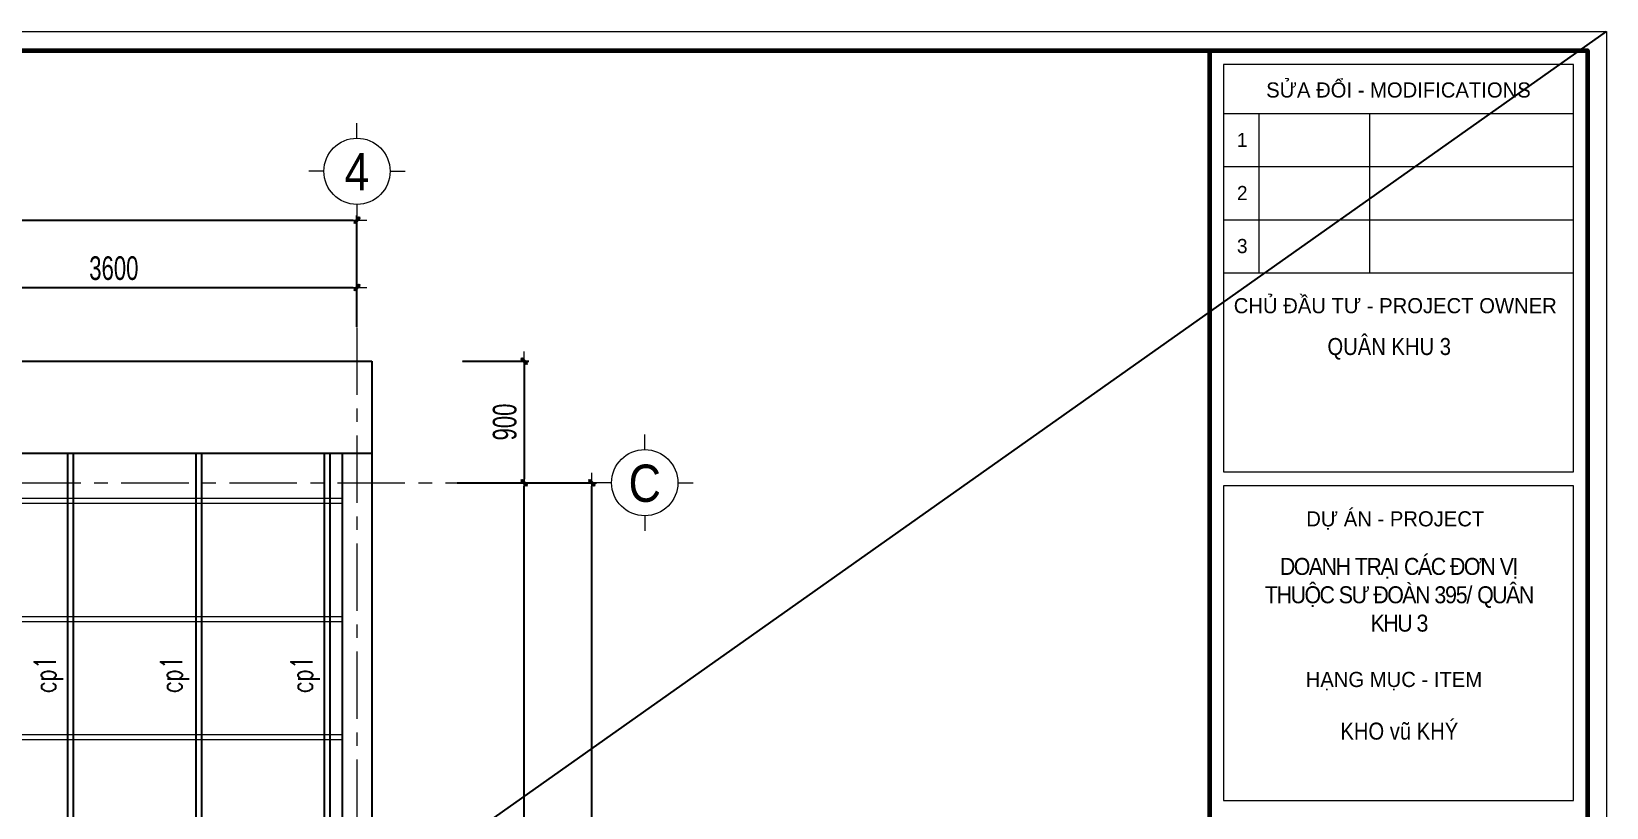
# Model space of a CAD drawing. Header units: millimetres. Extents: x -295047 to 304185, y -728047 to -308748.
# Drawn here: x 57325 to 68985, y -327423 to -321674 of the extents above; entities that cross this region are included whole.
import ezdxf
from ezdxf.enums import TextEntityAlignment as Align

# ---------------------------------------------------------------- set-up
doc = ezdxf.new("R2010")
doc.units = ezdxf.units.MM
doc.header["$MEASUREMENT"] = 0
doc.header["$PDMODE"] = 32
for name, pattern in [('CENTERX2', [4, 2.5, -0.5, 0.5, -0.5]), ('DASHDOT', [1, 0.5, -0.25, 0, -0.25]), ('HIDDEN', [0.375, 0.25, -0.125])]:
    doc.linetypes.add(name, pattern=pattern)
doc.layers.get('Defpoints').update_dxf_attribs({"color": 1})
for name, color, linetype, lineweight in [('08. Net Text', 3, 'Continuous', 13), ('Khungten_LCDI', 7, 'Continuous', 5), ('LC Dim', 8, 'Continuous', 18), ('LC ISO', 153, 'Continuous', 13), ('LC Net manh', 219, 'Continuous', 5), ('LC Net thay', 7, 'Continuous', 25), ('LC Net truc', 79, 'DASHDOT', 13), ('LC Text1', 3, 'Continuous', 20)]:
    doc.layers.add(name, color=color, linetype=linetype, lineweight=lineweight)
doc.layers.add('KCS_Plotter', color=11, linetype='Continuous', plot=False)
doc.styles.add('HOATBIF', font='hoatbif.shx', dxfattribs={"width": 0.7})
doc.styles.add('Khungten', font='VHAVAN.TTF', dxfattribs={"width": 0.9, "height": 5000})
doc.styles.add('LC 1', font='VHAVANB.TTF')
doc.styles.add('LC 3', font='vnsimli.shx', dxfattribs={"width": 0.75})
doc.styles.add('Text Khung Ten', font='VHAVAN.TTF')
doc.styles.add('Title', font='VHBLACK.TTF', dxfattribs={"width": 0.8})
doc.dimstyles.new('1-70', dxfattribs={"dimscale": 70, "dimtxt": 2.5, "dimasz": 0.35, "dimexe": 0.5, "dimexo": 0, "dimgap": 0.8, "dimtad": 1, "dimdec": 0, "dimzin": 0, "dimdsep": 46, "dimtxsty": 'HOATBIF', "dimblk1": 'DOT', "dimblk2": 'DOT', "dimsah": 1, "dimcen": -1, "dimdle": 1, "dimclrd": 256, "dimclre": 256, "dimclrt": 4, "dimadec": 3, "dimazin": 2, "dimtfac": 0.333333, "dimtdec": 0, "dimtix": 1, "dimtmove": 2, "dimatfit": 3, "dimldrblk": 'DOT', "dimfxl": 1, "dimtvp": 0.833333, "dimtolj": 1, "dimtzin": 0, "dimarcsym": 0})

# ---------------------------------------------------------------- blocks, each defined once
blk = doc.blocks.new('DOT')
at = {"layer": 'LC Dim'}
blk.add_line((-3, 0), (3, 0), dxfattribs=at)
at = {"layer": 'LC Dim', "color": 4}
blk.add_line((-1, -1), (1, 1), dxfattribs=at)
blk.add_lwpolyline([(0.5, 1), (-1, -0.5), (-0.5, -1), (1, 0.5)], close=True, dxfattribs=at)
blk = doc.blocks.new('*D1000')
at = {"layer": 'Defpoints', "color": 0, "linetype": 'HIDDEN', "transparency": 16777216}
for p in [(60513, -325017), (61473, -325017), (60513, -332517)]:
    blk.add_point(p, dxfattribs=at)
at = {"layer": 'LC Dim', "linetype": 'HIDDEN', "lineweight": -2, "transparency": 16777216}
for p, q in [((60513, -325017), (61508, -325017)), ((61473, -332492), (61473, -325041)), ((60513, -332517), (61508, -332517))]:
    blk.add_line(p, q, dxfattribs=at)
at = {"layer": 'LC Dim', "linetype": 'HIDDEN', "lineweight": -2, "transparency": 16777216, "xscale": 24.5, "yscale": 24.5, "zscale": 24.5}
for p, rotation in [((61473, -325017), 90), ((61473, -332517), 270)]:
    blk.add_blockref('DOT', p, dxfattribs=dict(at, rotation=rotation))
at = {"layer": 'LC Dim', "color": 4, "linetype": 'HIDDEN', "transparency": 16777216, "insert": (61329, -328767), "char_height": 175, "attachment_point": 5, "rotation": 90, "style": 'HOATBIF'}
blk.add_mtext('\\A1;7500', dxfattribs=at)
blk = doc.blocks.new('_Dot')
at = {"color": 0, "linetype": 'ByBlock', "lineweight": -2}
blk.add_line((-0.5, 0), (-1, 0), dxfattribs=at)
at = {"color": 0, "linetype": 'ByBlock', "const_width": 0.5}
blk.add_lwpolyline([(-0.25, 0, 1), (0.25, 0, 1)], format="xyb", close=True, dxfattribs=at)
blk = doc.blocks.new('*D988')
at = {"layer": 'Defpoints', "color": 0, "linetype": 'HIDDEN', "transparency": 16777216}
for p in [(60513, -325017), (60973, -325017), (60513, -331017)]:
    blk.add_point(p, dxfattribs=at)
at = {"layer": 'LC Dim', "linetype": 'HIDDEN', "lineweight": -2, "transparency": 16777216}
for p, q in [((60513, -325017), (61008, -325017)), ((60973, -330992), (60973, -325041)), ((60513, -331017), (61008, -331017))]:
    blk.add_line(p, q, dxfattribs=at)
at = {"layer": 'LC Dim', "linetype": 'HIDDEN', "lineweight": -2, "transparency": 16777216, "xscale": 24.5, "yscale": 24.5, "zscale": 24.5}
for p, rotation in [((60973, -325017), 90), ((60973, -331017), 270)]:
    blk.add_blockref('DOT', p, dxfattribs=dict(at, rotation=rotation))
at = {"layer": 'LC Dim', "color": 4, "linetype": 'HIDDEN', "transparency": 16777216, "insert": (60829, -328017), "char_height": 175, "attachment_point": 5, "rotation": 90, "style": 'HOATBIF'}
blk.add_mtext('\\A1;6000', dxfattribs=at)
blk = doc.blocks.new('*D993')
at = {"layer": 'Defpoints', "color": 0, "linetype": 'HIDDEN', "transparency": 16777216}
for p in [(60513, -324117), (60477, -325017), (60973, -325017)]:
    blk.add_point(p, dxfattribs=at)
at = {"layer": 'LC Dim', "linetype": 'HIDDEN', "lineweight": -2, "transparency": 16777216}
for p, q in [((60513, -324117), (61008, -324117)), ((60973, -324141), (60973, -324992)), ((60477, -325017), (61008, -325017))]:
    blk.add_line(p, q, dxfattribs=at)
at = {"layer": 'LC Dim', "linetype": 'HIDDEN', "lineweight": -2, "transparency": 16777216, "xscale": 24.5, "yscale": 24.5, "zscale": 24.5}
for p, rotation in [((60973, -324117), 90), ((60973, -325017), 270)]:
    blk.add_blockref('DOT', p, dxfattribs=dict(at, rotation=rotation))
at = {"layer": 'LC Dim', "color": 4, "linetype": 'HIDDEN', "transparency": 16777216, "insert": (60829, -324567), "char_height": 175, "attachment_point": 5, "rotation": 90, "style": 'HOATBIF'}
blk.add_mtext('\\A1;900', dxfattribs=at)
blk = doc.blocks.new('*D994')
at = {"layer": 'Defpoints', "color": 0, "linetype": 'HIDDEN', "transparency": 16777216}
for p in [(59735, -323071), (48935, -323864), (59735, -323864)]:
    blk.add_point(p, dxfattribs=at)
at = {"layer": 'LC Dim', "linetype": 'HIDDEN', "lineweight": -2, "transparency": 16777216}
for p, q in [((48935, -323864), (48935, -323036)), ((48959, -323071), (59710, -323071)), ((59735, -323864), (59735, -323036))]:
    blk.add_line(p, q, dxfattribs=at)
at = {"layer": 'LC Dim', "linetype": 'HIDDEN', "lineweight": -2, "transparency": 16777216, "xscale": 24.5, "yscale": 24.5, "zscale": 24.5, "rotation": 180}
blk.add_blockref('DOT', (48935, -323071), dxfattribs=at)
at = {"layer": 'LC Dim', "linetype": 'HIDDEN', "lineweight": -2, "transparency": 16777216, "xscale": 24.5, "yscale": 24.5, "zscale": 24.5}
blk.add_blockref('DOT', (59735, -323071), dxfattribs=at)
at = {"layer": 'LC Dim', "color": 4, "linetype": 'HIDDEN', "transparency": 16777216, "insert": (54335, -322928), "char_height": 175, "attachment_point": 5, "style": 'HOATBIF'}
blk.add_mtext('\\A1;10800', dxfattribs=at)
blk = doc.blocks.new('*D998')
at = {"layer": 'Defpoints', "color": 0, "linetype": 'HIDDEN', "transparency": 16777216}
for p in [(59735, -323571), (56135, -323864), (59735, -323864)]:
    blk.add_point(p, dxfattribs=at)
at = {"layer": 'LC Dim', "linetype": 'HIDDEN', "lineweight": -2, "transparency": 16777216}
for p, q in [((56135, -323864), (56135, -323536)), ((59735, -323864), (59735, -323536)), ((56159, -323571), (59710, -323571))]:
    blk.add_line(p, q, dxfattribs=at)
at = {"layer": 'LC Dim', "linetype": 'HIDDEN', "lineweight": -2, "transparency": 16777216, "xscale": 24.5, "yscale": 24.5, "zscale": 24.5, "rotation": 180}
blk.add_blockref('DOT', (56135, -323571), dxfattribs=at)
at = {"layer": 'LC Dim', "linetype": 'HIDDEN', "lineweight": -2, "transparency": 16777216, "xscale": 24.5, "yscale": 24.5, "zscale": 24.5}
blk.add_blockref('DOT', (59735, -323571), dxfattribs=at)
at = {"layer": 'LC Dim', "color": 4, "linetype": 'HIDDEN', "transparency": 16777216, "insert": (57935, -323428), "char_height": 175, "attachment_point": 5, "style": 'HOATBIF'}
blk.add_mtext('\\A1;3600', dxfattribs=at)
blk = doc.blocks.new('TTRUC')
at = {"layer": 'LC ISO'}
for p, q in [((0, 6.95), (0, 10.13)), ((-6.95, 0), (-10.13, 0)), ((6.95, 0), (10.13, 0)), ((0, -6.95), (0, -10.13))]:
    blk.add_line(p, q, dxfattribs=at)
at = {"layer": 'LC Net manh'}
blk.add_circle((0, 0), 6.95, dxfattribs=at)
blk = doc.blocks.new('lcdi fix')
at = {"layer": 'Defpoints', "lineweight": 0}
blk.add_lwpolyline([(-1200, -14850), (-1200, 14850), (40800, 14850), (40800, -14850)], close=True, dxfattribs=at)
at = {"layer": 'Khungten_LCDI', "color": 5, "lineweight": 60}
blk.add_line((36600, 14650), (36600, -14650), dxfattribs=at)
at = {"layer": 'Khungten_LCDI', "color": 5, "lineweight": 25}
blk.add_line((40600, -14650), (40600, 14650), dxfattribs=at)
at = {"layer": 'Khungten_LCDI', "color": 9, "lineweight": 15}
for p, q in [((36750, 13981), (40450, 13981)), ((37123, 13981), (37123, 12297)), ((38293, 13981), (38293, 12297)), ((36750, 13420), (40450, 13420)), ((36750, 12858), (40450, 12858)), ((36750, 12297), (40450, 12297))]:
    blk.add_line(p, q, dxfattribs=at)
at = {"layer": 'Khungten_LCDI', "color": 5, "lineweight": 60}
blk.add_lwpolyline([(0, -14650), (0, 14650), (40600, 14650), (40600, -14650)], close=True, dxfattribs=at)
at = {"layer": 'Khungten_LCDI', "color": 9, "lineweight": 15}
for points in [[(36750, 10190), (40450, 10190), (40450, 14500), (36750, 14500)], [(36750, 6712), (40450, 6712), (40450, 10040), (36750, 10040)]]:
    blk.add_lwpolyline(points, close=True, dxfattribs=at)
at = {"color": 7, "style": 'Khungten'}
for s, p in [('söa ®æi - modifications', (38600, 14151)), ('chñ ®Çu t\xad - project owner', (38566, 11868)), ('dù ¸n - project', (38566, 9612)), ('h¹ng môc - item', (38552, 7912))]:
    blk.add_text(s, height=160, dxfattribs=at).set_placement(p, align=Align.CENTER)
at = {"color": 4, "char_height": 180, "attachment_point": 5, "style": 'Khungten'}
for s, insert, width in [('{\\f.VnArialH|b0|i0|c0|p34;\\W0.85;qu©n khu 3}', (38502, 11491), 3815.43), ('\\pi2.84217E-014,l180.00006,t540.00019;{\\f.VnArialH|b0|i0|c0|p34;\\T0.9;doanh tr¹i c¸c ®¬n vÞ thuéc s\xad ®oµn 395/ qu©n khu 3}', (38514, 8887), 3461.98), ('{\\f.VnArialH|b0|i0|c0|p34;\\W0.85;KHO v\\fArial|b0|i0|c0|p34;ũ\\f.VnArialH|b0|i0|c0|p34; KHÝ}', (38609, 7444), 3815.43)]:
    blk.add_mtext(s, dxfattribs=dict(at, insert=insert, width=width))
at = {"color": 7, "style": 'Khungten', "width": 0.8}
for tag, p in [('REVISION', (39499, -10746)), ('NGAYHT', (39546, -11609))]:
    blk.add_attdef(tag, text='', height=200, dxfattribs=at).set_placement(p, align=Align.CENTER)
at = {"layer": '08. Net Text', "color": 7, "style": 'Text Khung Ten'}
blk.add_text('1', height=150, dxfattribs=at).set_placement((36892, 13627))
at = {"layer": '08. Net Text', "color": 7, "ltscale": 2, "style": 'Text Khung Ten'}
for s, p in [('2', (36892, 13065)), ('3', (36892, 12504))]:
    blk.add_text(s, height=150, dxfattribs=at).set_placement(p)
at = {"layer": 'LC Text1', "style": 'Title', "width": 1.485915}
for tag, p, p2 in [('TENBANVE1', (36913, -8886), (40339, -8886)), ('TENBANVE2', (36913, -9562), (40339, -9562))]:
    blk.add_attdef(tag, text='', height=250, dxfattribs=at).set_placement(p, p2, align=Align.FIT)
at = {"layer": 'LC Text1', "style": 'Title', "width": 0.7}
blk.add_attdef('SOBANVE', text='', height=250, dxfattribs=at).set_placement((39562, -13896), align=Align.CENTER)
blk = doc.blocks.new('*U1001')
at = {"layer": 'LC Net thay', "ltscale": 2}
blk.add_lwpolyline([(20, 3970), (20, -3970), (-20, -3970), (-20, 3970)], close=True, dxfattribs=at)
blk = doc.blocks.new('*U1002')
at = {"layer": 'LC ISO', "color": 0, "linetype": 'ByBlock', "lineweight": -2, "transparency": 16777216}
for p in [(0, 0), (950, 0), (1900, 0), (2850, 0), (3800, 0), (4750, 0), (5700, 0), (6650, 0), (7600, 0), (8550, 0), (9500, 0), (10450, 0)]:
    blk.add_blockref('*U1001', p, dxfattribs=at)

msp = doc.modelspace()

# ---------------------------------------------------------------- linework, layer by layer
at = {"layer": 'KCS_Plotter', "ltscale": 2}
msp.add_line((39585, -342463.5, 11.8), (68985, -321673.5, 11.8), dxfattribs=at)
at = {"layer": 'LC Net manh', "ltscale": 2}
for points in [[(59625, -325171.6), (49045, -325171.6), (49045, -325131.6), (59625, -325131.6)], [(59625, -326046.6), (49045, -326046.6), (49045, -326006.6), (59625, -326006.6)], [(59625, -326921.6), (49045, -326921.6), (49045, -326881.6), (59625, -326881.6)]]:
    msp.add_lwpolyline(points, close=True, dxfattribs=at)
at = {"layer": 'LC Net thay'}
for p, q in [((48825, -324116.6), (59845, -324116.6)), ((59845, -324116.6), (59845, -333416.6)), ((48825, -324796.6), (59845, -324796.6)), ((59625, -324796.6), (59625, -331126.6))]:
    msp.add_line(p, q, dxfattribs=at)
at = {"layer": 'LC Net truc', "linetype": 'CENTERX2', "ltscale": 200}
for p, q in [((59735, -323066.5), (59735, -335090.8)), ((59735, -323066.5), (59735, -335090.8)), ((48390.4, -325016.6), (60823, -325016.6))]:
    msp.add_line(p, q, dxfattribs=at)

# ---------------------------------------------------------------- block references
at = {"layer": 'LC ISO', "xscale": 35.27454594575228, "yscale": 35.27454594575228, "zscale": 35.27454594575228}
for p in [(59735, -322709.1), (61865.3, -325016.6)]:
    msp.add_blockref('TTRUC', p, dxfattribs=at)
at = {"layer": 'LC ISO'}
msp.add_blockref('*U1002', (49065, -328766.6), dxfattribs=at)
at = {"layer": 'LC Net thay', "xscale": 0.7000000000000526, "yscale": 0.7000000000000526, "zscale": 0.7000000000000526}
msp.add_blockref('lcdi fix', (40425, -332068.5, -5.9), dxfattribs=at)

# ---------------------------------------------------------------- texts
at = {"layer": 'LC Text1', "ltscale": 0.2, "style": 'LC 1', "width": 0.9}
for s, p in [('4', (59735, -322933.8)), ('C', (61865.3, -325241.3))]:
    msp.add_text(s, height=276.2, dxfattribs=at).set_placement(p, align=Align.BOTTOM_CENTER)
at = {"layer": 'LC Text1', "color": 3, "style": 'LC 3', "width": 0.7}
for p in [(57505.7, -326574.8), (58439.7, -326574.8), (59405.7, -326574.8)]:
    msp.add_text('cp1', height=160, rotation=90, dxfattribs=at).set_placement(p)

# ---------------------------------------------------------------- dimensions: what is measured, and where the dimension line sits
at = {"layer": 'LC Dim', "linetype": 'HIDDEN'}
for base, p1, picture, middle in [((59735, -323071.1), (48935, -323863.6), '*D994', (54335, -322927.6)), ((59735, -323571.1), (56135, -323863.6), '*D998', (57935, -323427.6))]:
    dim = msp.add_linear_dim(base=base, p1=p1, p2=(59735, -323863.6), dimstyle='1-70', dxfattribs=at)
    dim.commit()
    dim.dimension.update_dxf_attribs({"geometry": picture, "text_midpoint": middle})
for base, p1, p2, picture, middle in [((60972.9, -325016.6), (60513.2, -324116.6), (60477.1, -325016.6), '*D993', (60829.4, -324566.6)), ((61472.9, -325016.6), (60513.2, -332516.6), (60513.2, -325016.6), '*D1000', (61329.4, -328766.6)), ((60972.9, -325016.6), (60513.2, -331016.6), (60513.2, -325016.6), '*D988', (60829.4, -328016.6))]:
    dim = msp.add_linear_dim(base=base, p1=p1, p2=p2, angle=90, dimstyle='1-70', dxfattribs=at)
    dim.commit()
    dim.dimension.update_dxf_attribs({"geometry": picture, "text_midpoint": middle})

doc.saveas('drawing.dxf')
